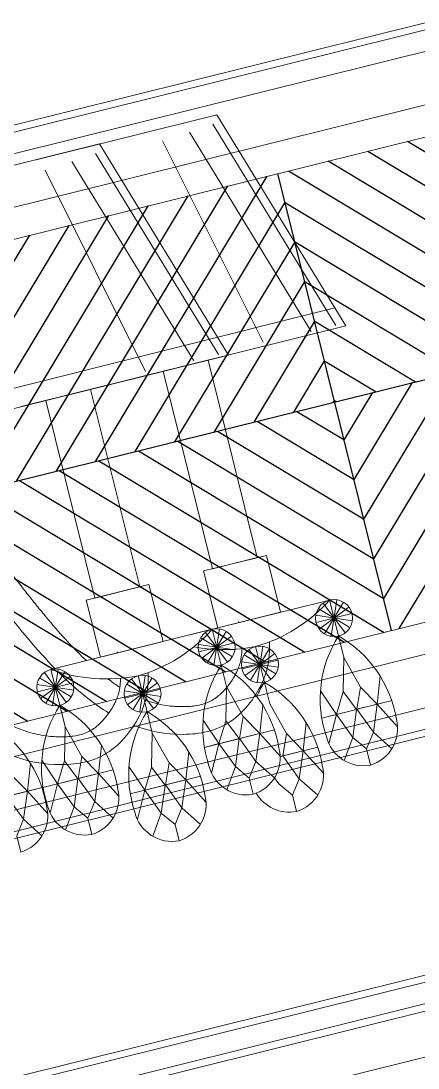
# Model space of a CAD drawing. Header units: inches. Extents: x 252212 to 296477, y 417293 to 492071.
# Drawn here: x 276761 to 276933, y 476730.6 to 477184.1 of the extents above; entities that cross this region are included whole.
import ezdxf

# ---------------------------------------------------------------- set-up
doc = ezdxf.new("R2010")
doc.units = ezdxf.units.IN
doc.header["$MEASUREMENT"] = 0
for name, color, linetype in [('8', 8, 'Continuous'), ('ELECTRICAL', 10, 'Continuous'), ('WOOD LINES', 35, 'Continuous')]:
    doc.layers.add(name, color=color, linetype=linetype)
for name, color, linetype, lineweight in [('Glass', 4, 'Continuous', 0), ('ID-NOTES', 3, 'Continuous', 0), ('Marble', 6, 'Continuous', 0)]:
    doc.layers.add(name, color=color, linetype=linetype, lineweight=lineweight)
doc.styles.add('ZZ-Dim All', font='romans.shx', dxfattribs={"width": 0.8})
doc.dimstyles.new('DIM 0200', dxfattribs={"dimscale": 200, "dimtxt": 1, "dimasz": 0.8, "dimexe": 0.5, "dimexo": 1, "dimgap": 0.4, "dimtad": 1, "dimdec": 0, "dimrnd": 10, "dimdsep": 46, "dimtxsty": 'ZZ-Dim All', "dimblk1": 'ARCHTICK', "dimblk2": 'ARCHTICK', "dimsah": 1, "dimcen": 1, "dimdle": 0.5, "dimclrd": 256, "dimclre": 256, "dimclrt": 256, "dimadec": 0, "dimazin": 2, "dimtfac": 1, "dimtdec": 0, "dimtix": 1, "dimtmove": 2, "dimatfit": 2, "dimfxl": 1, "dimfxlon": 1, "dimtolj": 1, "dimtzin": 0, "dimlwd": -1, "dimlwe": -1, "dimarcsym": 0})
pattern_1 = [(148.971423, (261416.584, 419930.343), (-6.443319, -10.711379), [])]
pattern_2 = [(58.971423, (261416.584, 419930.343), (-10.711379, 6.443319), [])]

# ---------------------------------------------------------------- blocks, each defined once
blk = doc.blocks.new('_ARCHTICK')
at = {"color": 0, "linetype": 'ByBlock', "const_width": 0.15}
blk.add_lwpolyline([(-0.5, -0.5), (0.5, 0.5)], dxfattribs=at)
blk = doc.blocks.new('crystal ch 21')
at = {"layer": 'Glass', "color": 193, "lineweight": 0}
for p, q in [((39067.9, 39438.82), (39046.68, 39533.91)), ((39089.26, 39438.22), (39058.89, 39534.8)), ((39100.24, 39438.3), (39069.6, 39535.71)), ((39120.29, 39438.82), (39099.07, 39533.91)), ((39141.65, 39438.22), (39111.28, 39534.8)), ((39152.63, 39438.3), (39121.99, 39535.71)), ((39154.11, 39445.68), (38858.38, 39445.43)), ((38991.24, 39309.81), (39002.55, 39321.13)), ((39002.55, 39309.81), (38991.24, 39321.13)), ((39002.55, 39321.13), (38991.24, 39309.81)), ((38991.24, 39321.13), (39002.55, 39309.81)), ((38993.83, 39308.08), (38999.95, 39322.86)), ((38999.95, 39308.08), (38993.83, 39322.86)), ((38999.95, 39322.86), (38993.83, 39308.08)), ((38993.83, 39322.86), (38999.95, 39308.08)), ((38996.89, 39307.47), (38996.89, 39323.47)), ((38996.89, 39323.47), (38996.89, 39307.47)), ((39063.24, 39309.81), (39074.55, 39321.13)), ((39074.55, 39309.81), (39063.24, 39321.13)), ((39074.55, 39321.13), (39063.24, 39309.81)), ((39063.24, 39321.13), (39074.55, 39309.81)), ((39065.83, 39308.08), (39071.95, 39322.86)), ((39071.95, 39308.08), (39065.83, 39322.86)), ((39071.95, 39322.86), (39065.83, 39308.08)), ((39065.83, 39322.86), (39071.95, 39308.08)), ((39068.89, 39307.47), (39068.89, 39323.47)), ((39068.89, 39323.47), (39068.89, 39307.47)), ((39115.63, 39309.81), (39126.94, 39321.13)), ((39126.94, 39309.81), (39115.63, 39321.13)), ((39126.94, 39321.13), (39115.63, 39309.81)), ((39115.63, 39321.13), (39126.94, 39309.81)), ((39118.22, 39308.08), (39124.34, 39322.86)), ((39124.34, 39308.08), (39118.22, 39322.86)), ((39124.34, 39322.86), (39118.22, 39308.08)), ((39118.22, 39322.86), (39124.34, 39308.08)), ((39121.28, 39307.47), (39121.28, 39323.47)), ((39121.28, 39323.47), (39121.28, 39307.47)), ((38989.5, 39312.41), (39004.28, 39318.53)), ((39004.28, 39312.41), (38989.5, 39318.53)), ((39004.28, 39318.53), (38989.5, 39312.41)), ((38989.5, 39318.53), (39004.28, 39312.41)), ((39061.5, 39312.41), (39076.28, 39318.53)), ((39076.28, 39312.41), (39061.5, 39318.53)), ((39076.28, 39318.53), (39061.5, 39312.41)), ((39061.5, 39318.53), (39076.28, 39312.41)), ((39113.89, 39312.41), (39128.67, 39318.53)), ((39128.67, 39312.41), (39113.89, 39318.53)), ((39128.67, 39318.53), (39113.89, 39312.41)), ((39113.89, 39318.53), (39128.67, 39312.41)), ((38988.89, 39315.47), (39004.89, 39315.47)), ((39004.89, 39315.47), (38988.89, 39315.47)), ((39032.89, 39295.69), (39032.89, 39311.69)), ((39032.89, 39311.69), (39032.89, 39295.69)), ((39060.89, 39315.47), (39076.89, 39315.47)), ((39076.89, 39315.47), (39060.89, 39315.47)), ((39085.28, 39295.69), (39085.28, 39311.69)), ((39085.28, 39311.69), (39085.28, 39295.69)), ((39113.28, 39315.47), (39129.28, 39315.47)), ((39129.28, 39315.47), (39113.28, 39315.47)), ((39027.24, 39298.04), (39038.55, 39309.35)), ((39038.55, 39298.04), (39027.24, 39309.35)), ((39038.55, 39309.35), (39027.24, 39298.04)), ((39027.24, 39309.35), (39038.55, 39298.04)), ((39029.83, 39296.3), (39035.95, 39311.08)), ((39035.95, 39296.3), (39029.83, 39311.08)), ((39035.95, 39311.08), (39029.83, 39296.3)), ((39029.83, 39311.08), (39035.95, 39296.3)), ((39079.63, 39298.04), (39090.94, 39309.35)), ((39090.94, 39298.04), (39079.63, 39309.35)), ((39090.94, 39309.35), (39079.63, 39298.04)), ((39079.63, 39309.35), (39090.94, 39298.04)), ((39082.22, 39296.3), (39088.34, 39311.08)), ((39088.34, 39296.3), (39082.22, 39311.08)), ((39088.34, 39311.08), (39082.22, 39296.3)), ((39082.22, 39311.08), (39088.34, 39296.3)), ((39024.89, 39303.69), (39040.89, 39303.69)), ((39040.89, 39303.69), (39024.89, 39303.69)), ((39025.5, 39300.63), (39040.28, 39306.75)), ((39040.28, 39300.63), (39025.5, 39306.75)), ((39040.28, 39306.75), (39025.5, 39300.63)), ((39025.5, 39306.75), (39040.28, 39300.63)), ((39077.28, 39303.69), (39093.28, 39303.69)), ((39093.28, 39303.69), (39077.28, 39303.69)), ((39077.89, 39300.63), (39092.67, 39306.75)), ((39092.67, 39300.63), (39077.89, 39306.75)), ((39092.67, 39306.75), (39077.89, 39300.63)), ((39077.89, 39306.75), (39092.67, 39300.63)), ((38980.88, 39274.7), (38964.14, 39274.7)), ((38981.16, 39274.7), (38997.9, 39274.7)), ((39012.63, 39274.7), (38995.89, 39274.7)), ((39053.16, 39274.7), (39069.9, 39274.7)), ((39084.63, 39274.7), (39067.89, 39274.7)), ((39105.54, 39274.7), (39122.29, 39274.7)), ((39137.02, 39274.7), (39120.28, 39274.7)), ((39017.16, 39262.92), (39033.9, 39262.92)), ((39048.63, 39262.92), (39031.89, 39262.92)), ((39084.17, 39262.92), (39086.29, 39262.92)), ((39101.02, 39262.92), (39084.28, 39262.92))]:
    blk.add_line(p, q, dxfattribs=at)
for points in [[(38961.35, 39437.03), (39104.44, 39437.03), (39072.3, 39539.23), (39072.3, 39539.23), (38991.63, 39539.23), (38980.09, 39502.53)], [(39013.74, 39437.03), (39156.83, 39437.03), (39124.69, 39539.23), (39124.69, 39539.23), (39044.02, 39539.23)], [(38959.49, 39437.03), (39102.58, 39437.03)], [(39011.88, 39437.03), (39154.97, 39437.03)], [(38965.14, 39249.85), (38965.14, 39257.07), (38969.73, 39263.33), (38974.26, 39274.7), (38978.5, 39286.24), (38974.26, 39274.7), (38969.03, 39283.63), (38965.14, 39297.92), (38965.14, 39307.47), (38965.14, 39297.92), (38969.03, 39283.63), (38965.24, 39274.7), (38969.73, 39263.33), (38975.77, 39254.48), (38969.73, 39263.33), (38974.26, 39274.7), (38980.45, 39263.1), (38974.26, 39274.7), (38980.88, 39274.7), (38965.24, 39274.7)], [(38996.89, 39249.85), (38996.89, 39257.07), (38992.3, 39263.33), (38987.78, 39274.7), (38983.53, 39286.24), (38987.78, 39274.7), (38993, 39283.63), (38996.89, 39297.92), (38996.89, 39307.47), (38996.89, 39297.92), (38993, 39283.63), (38996.8, 39274.7), (38992.3, 39263.33), (38986.27, 39254.48), (38992.3, 39263.33), (38987.78, 39274.7), (38981.58, 39263.1), (38987.78, 39274.7), (38981.16, 39274.7), (38996.8, 39274.7)], [(38996.89, 39249.85), (38996.89, 39257.07), (39001.48, 39263.33), (39006.01, 39274.7), (39010.25, 39286.24), (39006.01, 39274.7), (39000.79, 39283.63), (38996.89, 39297.92), (38996.89, 39307.47), (38996.89, 39297.92), (39000.79, 39283.63), (38996.99, 39274.7), (39001.48, 39263.33), (39007.52, 39254.48), (39001.48, 39263.33), (39006.01, 39274.7), (39012.2, 39263.1), (39006.01, 39274.7), (39012.63, 39274.7), (38996.99, 39274.7)], [(39068.89, 39249.85), (39068.89, 39257.07), (39064.3, 39263.33), (39059.78, 39274.7), (39055.53, 39286.24), (39059.78, 39274.7), (39065, 39283.63), (39068.89, 39297.92), (39068.89, 39307.47), (39068.89, 39297.92), (39065, 39283.63), (39068.8, 39274.7), (39064.3, 39263.33), (39058.27, 39254.48), (39064.3, 39263.33), (39059.78, 39274.7), (39053.58, 39263.1), (39059.78, 39274.7), (39053.16, 39274.7), (39068.8, 39274.7)], [(39068.89, 39249.85), (39068.89, 39257.07), (39073.48, 39263.33), (39078.01, 39274.7), (39082.25, 39286.24), (39078.01, 39274.7), (39072.79, 39283.63), (39068.89, 39297.92), (39068.89, 39307.47), (39068.89, 39297.92), (39072.79, 39283.63), (39068.99, 39274.7), (39073.48, 39263.33), (39079.52, 39254.48), (39073.48, 39263.33), (39078.01, 39274.7), (39084.2, 39263.1), (39078.01, 39274.7), (39084.63, 39274.7), (39068.99, 39274.7)], [(39121.28, 39249.85), (39121.28, 39257.07), (39116.69, 39263.33), (39112.17, 39274.7), (39107.92, 39286.24), (39112.17, 39274.7), (39117.39, 39283.63), (39121.28, 39297.92), (39121.28, 39307.47), (39121.28, 39297.92), (39117.39, 39283.63), (39121.19, 39274.7), (39116.69, 39263.33), (39110.66, 39254.48), (39116.69, 39263.33), (39112.17, 39274.7), (39105.97, 39263.1), (39112.17, 39274.7), (39105.54, 39274.7), (39121.19, 39274.7)], [(39121.28, 39249.85), (39121.28, 39257.07), (39125.87, 39263.33), (39130.4, 39274.7), (39134.64, 39286.24), (39130.4, 39274.7), (39125.17, 39283.63), (39121.28, 39297.92), (39121.28, 39307.47), (39121.28, 39297.92), (39125.17, 39283.63), (39121.38, 39274.7), (39125.87, 39263.33), (39131.91, 39254.48), (39125.87, 39263.33), (39130.4, 39274.7), (39136.59, 39263.1), (39130.4, 39274.7), (39137.02, 39274.7), (39121.38, 39274.7)], [(39032.89, 39238.08), (39032.89, 39245.3), (39028.3, 39251.56), (39023.78, 39262.92), (39019.53, 39274.47), (39023.78, 39262.92), (39029, 39271.85), (39032.89, 39286.14), (39032.89, 39295.69), (39032.89, 39286.14), (39029, 39271.85), (39032.8, 39262.92), (39028.3, 39251.56), (39022.27, 39242.7), (39028.3, 39251.56), (39023.78, 39262.92), (39017.58, 39251.32), (39023.78, 39262.92), (39017.16, 39262.92), (39032.8, 39262.92)], [(39032.89, 39238.08), (39032.89, 39245.3), (39037.48, 39251.56), (39042.01, 39262.92), (39046.25, 39274.47), (39042.01, 39262.92), (39036.79, 39271.85), (39032.89, 39286.14), (39032.89, 39295.69), (39032.89, 39286.14), (39036.79, 39271.85), (39032.99, 39262.92), (39037.48, 39251.56), (39043.52, 39242.7), (39037.48, 39251.56), (39042.01, 39262.92), (39048.2, 39251.32), (39042.01, 39262.92), (39048.63, 39262.92), (39032.99, 39262.92)], [(39085.28, 39238.08), (39085.28, 39245.3), (39089.87, 39251.56), (39094.4, 39262.92), (39098.64, 39274.47), (39094.4, 39262.92), (39089.17, 39271.85), (39085.28, 39286.14), (39085.28, 39295.69), (39085.28, 39286.14), (39089.17, 39271.85), (39085.38, 39262.92), (39089.87, 39251.56), (39095.91, 39242.7), (39089.87, 39251.56), (39094.4, 39262.92), (39100.59, 39251.32), (39094.4, 39262.92), (39101.02, 39262.92), (39085.38, 39262.92)], [(39085.28, 39238.08), (39085.28, 39245.3), (39080.69, 39251.56), (39079.53, 39254.49)]]:
    blk.add_lwpolyline(points, dxfattribs=at)
for points in [[(39022.89, 39437.03), (39042.89, 39437.03), (39042.89, 39348.88), (39022.89, 39348.88)], [(39075.28, 39437.03), (39095.28, 39437.03), (39095.28, 39348.88), (39075.28, 39348.88)], [(39019, 39348.88), (39047.01, 39348.88), (39047.01, 39323.47), (39019, 39323.47)], [(39071.39, 39348.88), (39099.4, 39348.88), (39099.4, 39323.47), (39071.39, 39323.47)]]:
    blk.add_lwpolyline(points, close=True, dxfattribs=at)
for points in [[(38996.89, 39323.47), (39068.89, 39323.47, -0.143523), (39032.89, 39311.69, -0.133521), (38996.89, 39323.47, 0.755489)], [(39049.28, 39323.47), (39121.28, 39323.47, -0.143523), (39085.28, 39311.69, -0.093471), (39059.28, 39317.98, -0.093471)]]:
    blk.add_lwpolyline(points, format="xyb", dxfattribs=at)
for centre in [(38996.89, 39315.47), (39068.89, 39315.47), (39121.28, 39315.47), (39032.89, 39303.69), (39085.28, 39303.69)]:
    blk.add_circle(centre, 8, dxfattribs=at)
for centre, radius, start, end in [((38929.91, 39270.57), 51.02, 355.3811, 46.3281), ((39032.12, 39270.57), 51.02, 133.6719, 184.6189), ((38961.67, 39270.57), 51.02, 355.3811, 46.3281), ((39104.12, 39270.57), 51.02, 133.6719, 184.6189), ((39033.67, 39270.57), 51.02, 355.3811, 46.3281), ((39156.51, 39270.57), 51.02, 133.6719, 184.6189), ((39086.06, 39270.57), 51.02, 355.3811, 46.3281), ((39068.12, 39258.79), 51.02, 133.6719, 184.6189), ((38997.67, 39258.79), 51.02, 355.3811, 46.3281), ((39120.51, 39258.79), 51.02, 133.6719, 141.4761), ((39050.06, 39258.79), 51.02, 355.3811, 46.3281), ((38964.31, 39266.29), 16.46, 272.9016, 0.5968), ((38997.73, 39266.29), 16.46, 179.4032, 267.0984), ((38996.06, 39266.29), 16.46, 272.9016, 0.5968), ((39069.73, 39266.29), 16.46, 179.4032, 267.0984), ((39068.06, 39266.29), 16.46, 272.9016, 0.5968), ((39122.12, 39266.29), 16.46, 179.4032, 267.0984), ((39120.45, 39266.29), 16.46, 272.9016, 0.5968), ((39033.73, 39254.51), 16.46, 179.4032, 267.0984), ((39032.06, 39254.51), 16.46, 272.9016, 0.5968), ((39084.45, 39254.51), 16.46, 272.9016, 0.5968), ((39086.12, 39254.51), 16.46, 195.9678, 267.0984)]:
    blk.add_arc(centre, radius, start, end, dxfattribs=at)
for points, knots in [([(38939.14, 39405.5), (38940.4, 39405.59), (38941.65, 39405.64), (38945.66, 39405.64), (38948.4, 39405.42), (38953.85, 39404.48), (38956.54, 39403.77), (38960.01, 39402.47), (38960.85, 39402.12), (38962.48, 39401.38), (38963.27, 39400.98), (38965.6, 39399.73), (38967.07, 39398.81), (38970.5, 39396.36), (38972.37, 39394.75), (38975.79, 39391.36), (38977.34, 39389.58), (38980.19, 39385.91), (38981.5, 39384.02), (38983.92, 39380.2), (38985.03, 39378.26), (38987.72, 39373.27), (38989.2, 39370.22), (38991.3, 39365.69), (38991.99, 39364.16), (38993.15, 39361.59), (38993.62, 39360.53), (38995.02, 39357.42), (38995.95, 39355.38), (38997.81, 39351.36), (38998.74, 39349.39), (39001.52, 39343.58), (39003.39, 39339.85), (39007.29, 39332.51), (39009.34, 39328.92), (39011.88, 39324.83), (39012.31, 39324.15), (39012.75, 39323.47)], [70.229589, 70.229589, 70.229589, 70.229589, 73.668455, 73.668455, 81.160213, 81.160213, 88.651971, 88.651971, 91.042948, 91.042948, 93.433926, 93.433926, 98.215881, 98.215881, 105.233128, 105.233128, 112.250374, 112.250374, 119.267621, 119.267621, 126.284868, 126.284868, 137.262225, 137.262225, 142.940018, 142.940018, 146.987452, 146.987452, 155.082319, 155.082319, 163.177187, 163.177187, 179.366922, 179.366922, 196.479947, 196.479947, 199.989527, 199.989527, 199.989527, 199.989527]), ([(38939.14, 39393.45), (38944.81, 39394.04), (38967.27, 39391.25), (38981.55, 39357.32), (38993.16, 39332.95), (38998.68, 39323.47)], [69.094466, 69.094466, 69.094466, 69.094466, 89.887896, 147.025584, 189.925954, 189.925954, 189.925954, 189.925954]), ([(38999.73, 39321.7), (39002.7, 39316.73), (39008.01, 39308.78), (39014.05, 39301.76), (39016.7, 39299.08)], [192.615644, 192.615644, 192.615644, 192.615644, 215.392797, 231.240253, 231.240253, 231.240253, 231.240253]), ([(38959.06, 39319.75), (38959.79, 39318.88), (38960.53, 39318.02), (38962.16, 39316.15), (38963.05, 39315.15), (38965.64, 39312.31), (38967.33, 39310.55), (38971.18, 39306.81), (38973.34, 39304.9), (38977.75, 39301.5), (38979.98, 39300), (38984.66, 39297.4), (38987.09, 39296.29), (38990.63, 39295.05), (38991.58, 39294.75), (38993.05, 39294.34), (38993.55, 39294.2), (38994.51, 39293.97), (38994.96, 39293.86), (38995.85, 39293.67), (38996.3, 39293.58), (38997.62, 39293.34), (38998.48, 39293.21), (39000.59, 39292.99), (39001.8, 39292.94), (39004.14, 39293.04), (39005.27, 39293.18), (39006.86, 39293.54), (39007.35, 39293.67), (39008.11, 39293.91), (39008.39, 39294), (39009.22, 39294.32), (39009.81, 39294.57), (39011.04, 39295.17), (39011.67, 39295.52), (39013.55, 39296.64), (39014.8, 39297.52), (39017.18, 39299.46), (39018.31, 39300.52), (39019.77, 39302.07), (39020.19, 39302.56), (39021.16, 39303.74), (39021.65, 39304.41), (39022.53, 39305.76), (39022.92, 39306.43), (39023.81, 39308.18), (39024.26, 39309.27), (39024.86, 39311.09), (39025.05, 39311.78), (39025.23, 39312.49)], [207.986788, 207.986788, 207.986788, 207.986788, 212.623892, 212.623892, 218.172534, 218.172534, 228.860004, 228.860004, 242.532437, 242.532437, 256.20487, 256.20487, 269.877303, 269.877303, 274.684622, 274.684622, 277.140614, 277.140614, 279.280581, 279.280581, 281.420548, 281.420548, 285.700482, 285.700482, 292.040251, 292.040251, 298.380019, 298.380019, 301.207794, 301.207794, 302.814456, 302.814456, 306.027778, 306.027778, 309.2411, 309.2411, 315.394957, 315.394957, 321.548813, 321.548813, 324.377317, 324.377317, 328.478308, 328.478308, 332.579299, 332.579299, 339.087962, 339.087962, 342.852924, 342.852924, 342.852924, 342.852924]), ([(38947.55, 39314.85), (38949.55, 39312.38), (38962.14, 39297.56), (38979.93, 39282.34), (39012.39, 39279.52), (39032.39, 39295.64), (39036.41, 39306.79), (39037.39, 39311.98)], [203.367739, 203.367739, 203.367739, 203.367739, 215.392797, 277.7608, 302.849652, 326.231247, 345.799792, 345.799792, 345.799792, 345.799792]), ([(39019.87, 39313.55), (39020.04, 39313.34), (39020.21, 39313.13), (39021.57, 39311.47), (39022.79, 39310.08), (39024.03, 39308.77)], [218.296777, 218.296777, 218.296777, 218.296777, 219.561259, 219.561259, 228.413545, 228.413545, 228.413545, 228.413545]), ([(39025.93, 39291.25), (39031.67, 39287.23), (39043.76, 39281.5), (39066.59, 39279.52), (39086.66, 39295.7), (39090.65, 39306.93), (39091.62, 39312.19)], [248.302011, 248.302011, 248.302011, 248.302011, 277.7608, 302.849652, 326.231247, 346.060075, 346.060075, 346.060075, 346.060075]), ([(39033.42, 39300.66), (39033.59, 39300.54), (39033.76, 39300.43), (39036.41, 39298.69), (39039.02, 39297.29), (39042.72, 39295.79), (39043.6, 39295.47), (39045.2, 39294.93), (39045.92, 39294.71), (39047.19, 39294.35), (39047.72, 39294.21), (39048.71, 39293.97), (39049.17, 39293.86), (39050.07, 39293.66), (39050.52, 39293.57), (39051.86, 39293.33), (39052.74, 39293.2), (39054.85, 39292.99), (39056.07, 39292.94), (39058.4, 39293.05), (39059.52, 39293.19), (39061.11, 39293.55), (39061.61, 39293.68), (39062.6, 39294), (39063.09, 39294.19), (39064.76, 39294.9), (39066.03, 39295.57), (39068.57, 39297.21), (39069.85, 39298.17), (39072.22, 39300.23), (39073.33, 39301.34), (39074.65, 39302.87), (39075, 39303.3), (39075.59, 39304.08), (39075.85, 39304.43), (39076.33, 39305.14), (39076.55, 39305.49), (39077.18, 39306.55), (39077.55, 39307.26), (39078.38, 39309.07), (39078.79, 39310.2), (39079.21, 39311.68), (39079.29, 39311.96), (39079.36, 39312.24)], [249.594158, 249.594158, 249.594158, 249.594158, 250.672202, 250.672202, 266.227673, 266.227673, 270.885466, 270.885466, 274.545081, 274.545081, 277.137999, 277.137999, 279.310029, 279.310029, 281.48206, 281.48206, 285.826121, 285.826121, 292.152446, 292.152446, 298.478772, 298.478772, 301.344759, 301.344759, 304.227354, 304.227354, 310.549012, 310.549012, 316.870669, 316.870669, 323.192327, 323.192327, 325.709052, 325.709052, 327.864782, 327.864782, 330.020512, 330.020512, 334.331973, 334.331973, 340.901438, 340.901438, 342.402004, 342.402004, 342.402004, 342.402004])]:
    blk.add_open_spline(points, degree=3, knots=knots, dxfattribs=at)
for points in [[(39026.53, 39323.47), (39026.54, 39323.65), (39026.55, 39323.84), (39026.56, 39324.02)], [(39080.73, 39323.47), (39080.74, 39323.65), (39080.75, 39323.84), (39080.76, 39324.02)]]:
    blk.add_open_spline(points, degree=3, dxfattribs=at)

msp = doc.modelspace()

# ---------------------------------------------------------------- hatches: boundary and pattern name
at = {"layer": '8'}
h = msp.add_hatch(dxfattribs=at)
h.set_pattern_fill('ANSI31', color=256, scale=100, angle=13.9714, style=0)
h.set_pattern_definition([(58.97142, (264334.825, 487531.944), (-10.711379, 6.443319), [])])
edge = h.paths.add_edge_path()
edge.add_line((276412.46, 477602.45), (275400.27, 477350.62))
edge.add_arc((275436.49, 477205.06), 150, 103.9714, 193.9714)
edge.add_line((275290.93, 477168.84), (275333.18, 476999.02))
edge.add_line((275333.18, 476999.02), (275419.06, 477020.39))
edge.add_line((275419.06, 477020.39), (275455.89, 477106.84))
edge.add_line((275455.89, 477106.84), (275493.8, 477116.27))
edge.add_line((275493.8, 477116.27), (275499.23, 477094.43))
edge.add_line((275499.23, 477094.43), (275490.5, 477092.26))
edge.add_line((275490.5, 477092.26), (275492.31, 477084.98))
edge.add_arc((275498.19, 477057.66), 27.95, 102.1497, 164.4524)
edge.add_arc((275506.49, 477058.03), 35.93, 168.5747, 187.4442)
edge.add_arc((275801.56, 477096.34), 333.48, 187.4028, 189.22)
edge.add_arc((275419.41, 477035.65), 53.47, -8.8734, 7.8079, ccw=False)
edge.add_arc((275454.53, 477031.1), 18.1, 277.1405, 348.1999, ccw=False)
edge.add_line((275456.78, 477013.15), (275457.5, 477010.23))
edge.add_arc((275459.39, 477002.67), 7.8, -114.4959, 103.9714, ccw=False)
edge.add_line((275456.15, 476995.57), (275458.32, 476986.83))
edge.add_arc((275463.39, 476966.46), 21, 103.9714, 193.9714)
edge.add_line((275443.02, 476961.39), (275395.47, 476949.55))
edge.add_line((275395.47, 476949.55), (275406.33, 476905.89))
edge.add_line((275406.33, 476905.89), (275289.87, 476876.91))
edge.add_line((275289.87, 476876.91), (275285.04, 476896.32))
edge.add_line((275285.04, 476896.32), (275265.63, 476891.49))
edge.add_line((275265.63, 476891.49), (275259.6, 476915.75))
edge.add_line((275259.6, 476915.75), (275324.14, 476931.81))
edge.add_line((275324.14, 476931.81), (275266.67, 477162.81))
edge.add_arc((275436.49, 477205.06), 175, 103.9714, 193.9714, ccw=False)
edge.add_line((275394.24, 477374.88), (276406.42, 477626.71))
edge.add_line((276406.42, 477626.71), (277133.21, 477807.53))
edge.add_arc((277175.46, 477637.71), 175, 13.9714, 103.9714, ccw=False)
edge.add_line((277345.28, 477679.96), (277402.76, 477448.97))
edge.add_line((277402.76, 477448.97), (277467.3, 477465.02))
edge.add_line((277467.3, 477465.02), (277473.33, 477440.76))
edge.add_line((277473.33, 477440.76), (277453.92, 477435.93))
edge.add_line((277453.92, 477435.93), (277458.75, 477416.53))
edge.add_line((277458.75, 477416.53), (277342.29, 477387.55))
edge.add_line((277342.29, 477387.55), (277331.43, 477431.22))
edge.add_line((277331.43, 477431.22), (277283.88, 477419.39))
edge.add_arc((277263.5, 477414.32), 21, 13.9714, 103.9714)
edge.add_line((277258.43, 477434.7), (277256.26, 477443.43))
edge.add_arc((277250.08, 477448.19), 7.8, 103.9714, 322.4387, ccw=False)
edge.add_line((277248.19, 477455.75), (277247.47, 477458.67))
edge.add_arc((277241.04, 477475.58), 18.1, 219.7429, 290.8024, ccw=False)
edge.add_arc((277269.93, 477496.05), 53.47, 200.135, 216.8162, ccw=False)
edge.add_arc((276903.9, 477370.6), 333.48, 18.7229, 20.5401)
edge.add_arc((277182.52, 477475.03), 35.93, 20.4987, 39.3681)
edge.add_arc((277190.02, 477478.58), 27.95, 43.4904, 105.7932)
edge.add_line((277182.41, 477505.48), (277180.6, 477512.76))
edge.add_line((277180.6, 477512.76), (277171.87, 477510.58))
edge.add_line((277171.87, 477510.58), (277166.44, 477532.42))
edge.add_line((277166.44, 477532.42), (277204.35, 477541.85))
edge.add_line((277204.35, 477541.85), (277277.39, 477482.74))
edge.add_line((277277.39, 477482.74), (277363.28, 477504.1))
edge.add_line((277363.28, 477504.1), (277321.02, 477673.93))
edge.add_arc((277175.46, 477637.71), 150, 13.9714, 103.9714)
edge.add_line((277139.25, 477783.27), (276412.46, 477602.45))
at = {"layer": 'WOOD LINES'}
h = msp.add_hatch(dxfattribs=at)
h.set_pattern_fill('ANSI31', color=256, scale=100, angle=90, style=0)
h.set_pattern_definition(pattern_1)
h.paths.add_polyline_path([(277370.28, 477241.97), (276872.1, 477118.02), (276896.72, 477019.03), (277394.91, 477142.98)])
h = msp.add_hatch(dxfattribs=at)
h.set_pattern_fill('ANSI31', color=256, scale=100, style=0)
h.set_pattern_definition(pattern_2)
h.paths.add_polyline_path([(277394.91, 477142.98), (276896.72, 477019.03), (276921.35, 476920.04), (277419.54, 477043.99)])
h = msp.add_hatch(dxfattribs=at)
h.set_pattern_fill('ANSI31', color=256, scale=100, style=0)
h.set_pattern_definition(pattern_2)
h.paths.add_polyline_path([(276872.1, 477118.02), (276373.91, 476994.07), (276398.54, 476895.08), (276896.72, 477019.03)])
h = msp.add_hatch(dxfattribs=at)
h.set_pattern_fill('ANSI31', color=256, scale=100, angle=90, style=0)
h.set_pattern_definition(pattern_1)
h.paths.add_polyline_path([(276896.72, 477019.03), (276398.54, 476895.08), (276423.17, 476796.09), (276921.35, 476920.04)])

# ---------------------------------------------------------------- linework, layer by layer
at = {"layer": 'Marble', "ltscale": 1000, "elevation": 0}
for points in [[(276315.74, 477029.06), (277405.27, 477300.14), (277477.71, 477008.99), (276388.18, 476737.92)], [(276319.38, 477026.88), (277403.08, 477296.5), (277474.07, 477011.18), (276390.36, 476741.56)], [(276330.28, 477020.32), (277396.52, 477285.59), (277463.16, 477017.74), (276396.92, 476752.46)], [(276357.55, 477003.91), (277380.12, 477258.33), (277435.9, 477034.14), (276413.33, 476779.73)], [(276373.91, 476994.07), (277370.28, 477241.97), (277419.54, 477043.99), (276423.17, 476796.09)], [(276412.4, 476640.56), (277501.93, 476911.64), (277876.07, 475407.86), (276786.54, 475136.78)], [(276416.03, 476638.38), (277499.74, 476908), (277872.43, 475410.04), (276788.72, 475140.42)], [(276426.94, 476631.82), (277493.18, 476897.09), (277861.52, 475416.61), (276795.28, 475151.33)], [(276454.21, 476615.41), (277476.78, 476869.83), (277834.26, 475433.01), (276811.69, 475178.59)]]:
    msp.add_lwpolyline(points, close=True, dxfattribs=at)
at = {"layer": 'WOOD LINES'}
for p, q in [((276398.54, 476895.08, 0), (277394.91, 477142.98, 0)), ((276872.1, 477118.02, 0), (276921.35, 476920.04, 0))]:
    msp.add_line(p, q, dxfattribs=at)

# ---------------------------------------------------------------- block references
at = {"layer": 'ELECTRICAL', "rotation": 13.97142328298568}
msp.add_blockref('crystal ch 21', (248424.9, 429327.78, 0), dxfattribs=at)

# ---------------------------------------------------------------- leaders
at = {"layer": 'ID-NOTES'}
for points in [[(276923.74, 477329.79, 0), (277077.42, 477086.01, 0), (278012.39, 477318.62, 0)], [(275328.2, 476355.26, 0), (278075.53, 477038.79, 0)], [(276488.08, 476713.96, 0), (276744.1, 476525.74, 0), (278116.99, 476867.32, 0)]]:
    msp.add_leader(points, dimstyle='DIM 0200', override={"dimasz": 0.2, "dimtad": 0, "dimclrd": 8}, dxfattribs=at)

doc.saveas('drawing.dxf')
